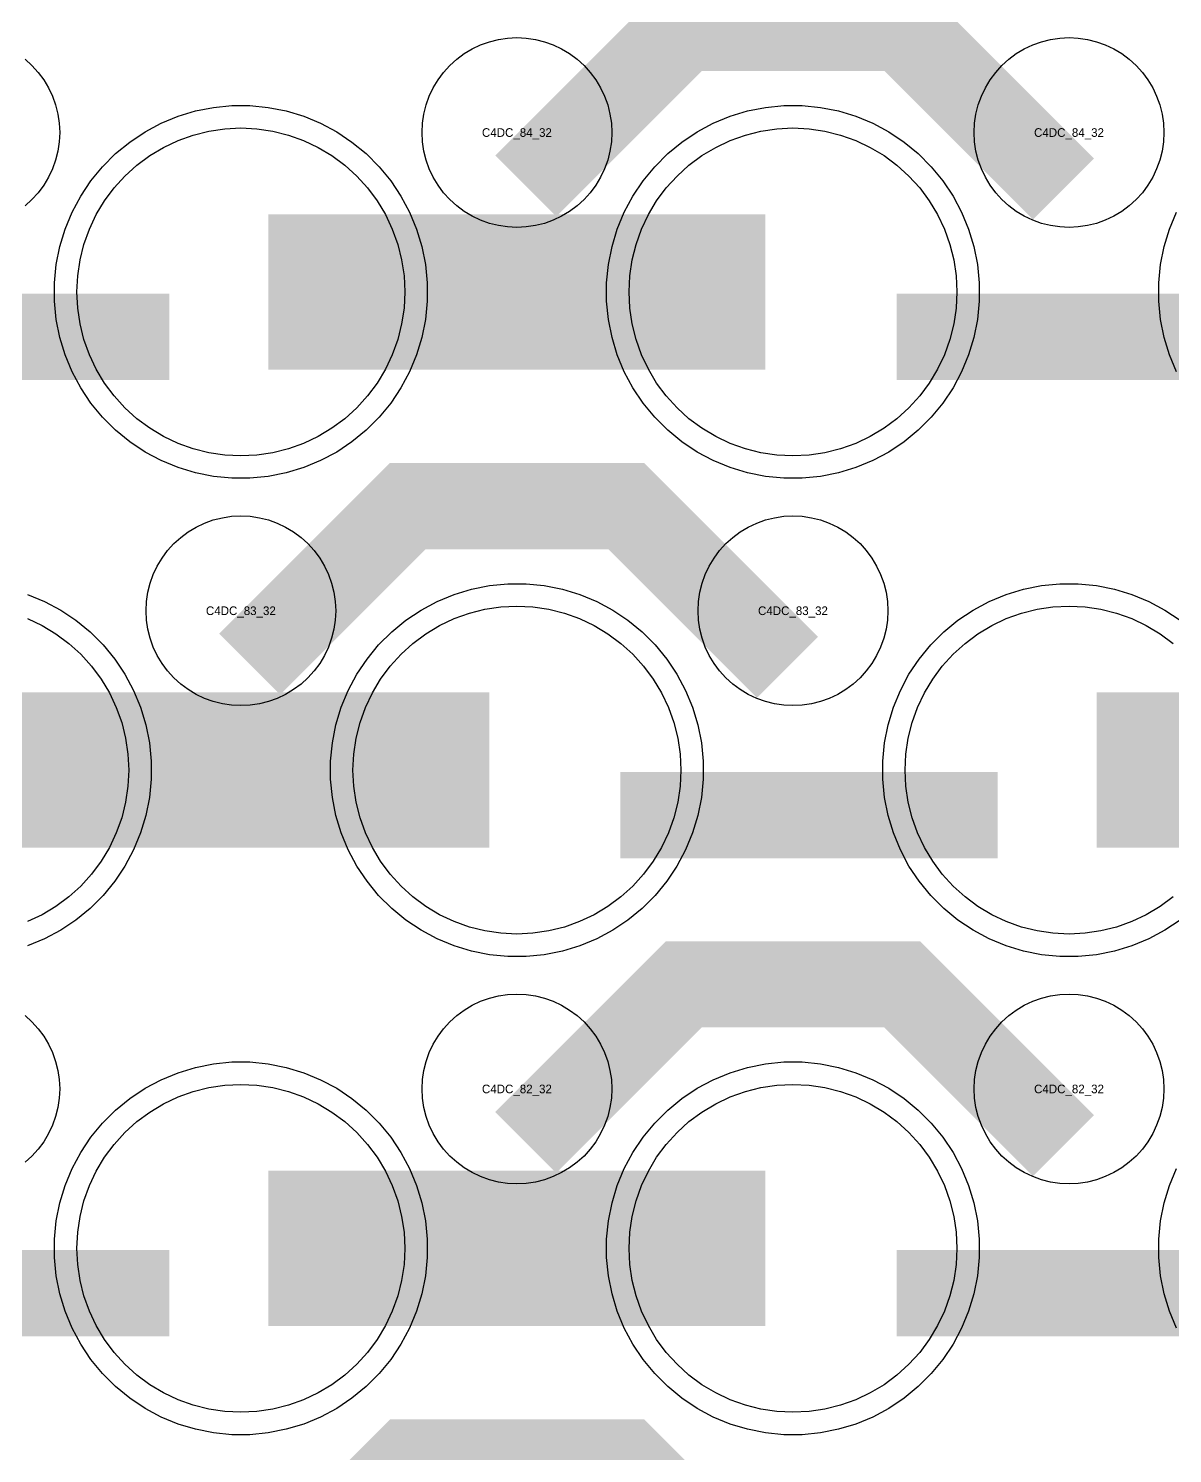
# Model space of a CAD drawing. Extents: x -11880 to 11880, y -14992 to 14992.
# Drawn here: x -1821.5 to -1490, y -3536.8 to -3123.9 of the extents above; entities that cross this region are included whole.
import ezdxf
from ezdxf.enums import TextEntityAlignment as Align

# ---------------------------------------------------------------- set-up
doc = ezdxf.new("R2010")
doc.units = 0
doc.header["$MEASUREMENT"] = 0
for name, color, linetype in [('GDS_775_DT_237', 138, 'CONTINUOUS'), ('RDL1_FS', 34, 'CONTINUOUS'), ('RDL_BS', 160, 'CONTINUOUS')]:
    doc.layers.add(name, color=color, linetype=linetype)

msp = doc.modelspace()

# ---------------------------------------------------------------- linework, layer by layer
at = {"layer": 'RDL1_FS'}
for points in [[(-1760, -3247.694), (-1764.657, -3247.465), (-1769.268, -3246.781), (-1773.791, -3245.649), (-1778.181, -3244.077), (-1782.395, -3242.085), (-1786.395, -3239.687), (-1790.14, -3236.909), (-1793.594, -3233.779), (-1796.724, -3230.325), (-1799.502, -3226.58), (-1801.9, -3222.58), (-1803.892, -3218.366), (-1805.464, -3213.976), (-1806.596, -3209.453), (-1807.28, -3204.842), (-1807.509, -3200.185), (-1807.28, -3195.528), (-1806.596, -3190.917), (-1805.464, -3186.394), (-1803.892, -3182.004), (-1801.9, -3177.79), (-1799.502, -3173.79), (-1796.724, -3170.045), (-1793.594, -3166.591), (-1790.14, -3163.461), (-1786.395, -3160.683), (-1782.395, -3158.285), (-1778.181, -3156.293), (-1773.791, -3154.721), (-1769.268, -3153.589), (-1764.657, -3152.905), (-1760, -3152.676), (-1755.343, -3152.905), (-1750.732, -3153.589), (-1746.209, -3154.721), (-1741.819, -3156.293), (-1737.605, -3158.285), (-1733.605, -3160.683), (-1729.86, -3163.461), (-1726.406, -3166.591), (-1723.276, -3170.045), (-1720.498, -3173.79), (-1718.1, -3177.79), (-1716.108, -3182.004), (-1714.536, -3186.394), (-1713.404, -3190.917), (-1712.72, -3195.528), (-1712.491, -3200.185), (-1712.72, -3204.842), (-1713.404, -3209.453), (-1714.536, -3213.976), (-1716.108, -3218.366), (-1718.1, -3222.58), (-1720.498, -3226.58), (-1723.276, -3230.325), (-1726.406, -3233.779), (-1729.86, -3236.909), (-1733.605, -3239.687), (-1737.605, -3242.085), (-1741.819, -3244.077), (-1746.209, -3245.649), (-1750.732, -3246.781), (-1755.343, -3247.465)], [(-1600, -3247.694), (-1604.657, -3247.465), (-1609.268, -3246.781), (-1613.791, -3245.649), (-1618.181, -3244.077), (-1622.395, -3242.085), (-1626.395, -3239.687), (-1630.14, -3236.909), (-1633.594, -3233.779), (-1636.724, -3230.325), (-1639.502, -3226.58), (-1641.9, -3222.58), (-1643.892, -3218.366), (-1645.464, -3213.976), (-1646.596, -3209.453), (-1647.28, -3204.842), (-1647.509, -3200.185), (-1647.28, -3195.528), (-1646.596, -3190.917), (-1645.464, -3186.394), (-1643.892, -3182.004), (-1641.9, -3177.79), (-1639.502, -3173.79), (-1636.724, -3170.045), (-1633.594, -3166.591), (-1630.14, -3163.461), (-1626.395, -3160.683), (-1622.395, -3158.285), (-1618.181, -3156.293), (-1613.791, -3154.721), (-1609.268, -3153.589), (-1604.657, -3152.905), (-1600, -3152.676), (-1595.343, -3152.905), (-1590.732, -3153.589), (-1586.209, -3154.721), (-1581.819, -3156.293), (-1577.605, -3158.285), (-1573.605, -3160.683), (-1569.86, -3163.461), (-1566.406, -3166.591), (-1563.276, -3170.045), (-1560.498, -3173.79), (-1558.1, -3177.79), (-1556.108, -3182.004), (-1554.536, -3186.394), (-1553.404, -3190.917), (-1552.72, -3195.528), (-1552.491, -3200.185), (-1552.72, -3204.842), (-1553.404, -3209.453), (-1554.536, -3213.976), (-1556.108, -3218.366), (-1558.1, -3222.58), (-1560.498, -3226.58), (-1563.276, -3230.325), (-1566.406, -3233.779), (-1569.86, -3236.909), (-1573.605, -3239.687), (-1577.605, -3242.085), (-1581.819, -3244.077), (-1586.209, -3245.649), (-1590.732, -3246.781), (-1595.343, -3247.465)], [(-1680, -3386.254), (-1684.657, -3386.025), (-1689.268, -3385.341), (-1693.791, -3384.209), (-1698.181, -3382.637), (-1702.395, -3380.645), (-1706.395, -3378.247), (-1710.14, -3375.469), (-1713.594, -3372.339), (-1716.724, -3368.885), (-1719.502, -3365.14), (-1721.9, -3361.14), (-1723.892, -3356.926), (-1725.464, -3352.536), (-1726.596, -3348.013), (-1727.28, -3343.402), (-1727.509, -3338.745), (-1727.28, -3334.088), (-1726.596, -3329.477), (-1725.464, -3324.954), (-1723.892, -3320.564), (-1721.9, -3316.35), (-1719.502, -3312.35), (-1716.724, -3308.605), (-1713.594, -3305.151), (-1710.14, -3302.021), (-1706.395, -3299.243), (-1702.395, -3296.845), (-1698.181, -3294.853), (-1693.791, -3293.281), (-1689.268, -3292.149), (-1684.657, -3291.465), (-1680, -3291.236), (-1675.343, -3291.465), (-1670.732, -3292.149), (-1666.209, -3293.281), (-1661.819, -3294.853), (-1657.605, -3296.845), (-1653.605, -3299.243), (-1649.86, -3302.021), (-1646.406, -3305.151), (-1643.276, -3308.605), (-1640.498, -3312.35), (-1638.1, -3316.35), (-1636.108, -3320.564), (-1634.536, -3324.954), (-1633.404, -3329.477), (-1632.72, -3334.088), (-1632.491, -3338.745), (-1632.72, -3343.402), (-1633.404, -3348.013), (-1634.536, -3352.536), (-1636.108, -3356.926), (-1638.1, -3361.14), (-1640.498, -3365.14), (-1643.276, -3368.885), (-1646.406, -3372.339), (-1649.86, -3375.469), (-1653.605, -3378.247), (-1657.605, -3380.645), (-1661.819, -3382.637), (-1666.209, -3384.209), (-1670.732, -3385.341), (-1675.343, -3386.025)], [(-1760, -3524.819), (-1764.657, -3524.59), (-1769.268, -3523.906), (-1773.791, -3522.774), (-1778.181, -3521.202), (-1782.395, -3519.21), (-1786.395, -3516.812), (-1790.14, -3514.034), (-1793.594, -3510.904), (-1796.724, -3507.45), (-1799.502, -3503.705), (-1801.9, -3499.705), (-1803.892, -3495.491), (-1805.464, -3491.101), (-1806.596, -3486.578), (-1807.28, -3481.967), (-1807.509, -3477.31), (-1807.28, -3472.653), (-1806.596, -3468.042), (-1805.464, -3463.519), (-1803.892, -3459.129), (-1801.9, -3454.915), (-1799.502, -3450.915), (-1796.724, -3447.17), (-1793.594, -3443.716), (-1790.14, -3440.586), (-1786.395, -3437.808), (-1782.395, -3435.41), (-1778.181, -3433.418), (-1773.791, -3431.846), (-1769.268, -3430.714), (-1764.657, -3430.03), (-1760, -3429.801), (-1755.343, -3430.03), (-1750.732, -3430.714), (-1746.209, -3431.846), (-1741.819, -3433.418), (-1737.605, -3435.41), (-1733.605, -3437.808), (-1729.86, -3440.586), (-1726.406, -3443.716), (-1723.276, -3447.17), (-1720.498, -3450.915), (-1718.1, -3454.915), (-1716.108, -3459.129), (-1714.536, -3463.519), (-1713.404, -3468.042), (-1712.72, -3472.653), (-1712.491, -3477.31), (-1712.72, -3481.967), (-1713.404, -3486.578), (-1714.536, -3491.101), (-1716.108, -3495.491), (-1718.1, -3499.705), (-1720.498, -3503.705), (-1723.276, -3507.45), (-1726.406, -3510.904), (-1729.86, -3514.034), (-1733.605, -3516.812), (-1737.605, -3519.21), (-1741.819, -3521.202), (-1746.209, -3522.774), (-1750.732, -3523.906), (-1755.343, -3524.59)], [(-1600, -3524.819), (-1604.657, -3524.59), (-1609.268, -3523.906), (-1613.791, -3522.774), (-1618.181, -3521.202), (-1622.395, -3519.21), (-1626.395, -3516.812), (-1630.14, -3514.034), (-1633.594, -3510.904), (-1636.724, -3507.45), (-1639.502, -3503.705), (-1641.9, -3499.705), (-1643.892, -3495.491), (-1645.464, -3491.101), (-1646.596, -3486.578), (-1647.28, -3481.967), (-1647.509, -3477.31), (-1647.28, -3472.653), (-1646.596, -3468.042), (-1645.464, -3463.519), (-1643.892, -3459.129), (-1641.9, -3454.915), (-1639.502, -3450.915), (-1636.724, -3447.17), (-1633.594, -3443.716), (-1630.14, -3440.586), (-1626.395, -3437.808), (-1622.395, -3435.41), (-1618.181, -3433.418), (-1613.791, -3431.846), (-1609.268, -3430.714), (-1604.657, -3430.03), (-1600, -3429.801), (-1595.343, -3430.03), (-1590.732, -3430.714), (-1586.209, -3431.846), (-1581.819, -3433.418), (-1577.605, -3435.41), (-1573.605, -3437.808), (-1569.86, -3440.586), (-1566.406, -3443.716), (-1563.276, -3447.17), (-1560.498, -3450.915), (-1558.1, -3454.915), (-1556.108, -3459.129), (-1554.536, -3463.519), (-1553.404, -3468.042), (-1552.72, -3472.653), (-1552.491, -3477.31), (-1552.72, -3481.967), (-1553.404, -3486.578), (-1554.536, -3491.101), (-1556.108, -3495.491), (-1558.1, -3499.705), (-1560.498, -3503.705), (-1563.276, -3507.45), (-1566.406, -3510.904), (-1569.86, -3514.034), (-1573.605, -3516.812), (-1577.605, -3519.21), (-1581.819, -3521.202), (-1586.209, -3522.774), (-1590.732, -3523.906), (-1595.343, -3524.59)]]:
    msp.add_lwpolyline(points, close=True, dxfattribs=at)
for points in [[(-1751.998, -3200.185, 45, 45, 0), (-1679.998, -3200.185, 45, 45, 0)], [(-1679.998, -3200.185, 45, 45, 0), (-1607.998, -3200.185, 45, 45, 0)], [(-1831.998, -3338.745, 45, 45, 0), (-1759.998, -3338.745, 45, 45, 0)], [(-1759.998, -3338.745, 45, 45, 0), (-1687.998, -3338.745, 45, 45, 0)], [(-1511.998, -3338.745, 45, 45, 0), (-1439.998, -3338.745, 45, 45, 0)], [(-1751.998, -3477.31, 45, 45, 0), (-1679.998, -3477.31, 45, 45, 0)], [(-1679.998, -3477.31, 45, 45, 0), (-1607.998, -3477.31, 45, 45, 0)]]:
    msp.add_lwpolyline(points, format="xyseb", dxfattribs=at)
for points in [[(-1821.819, -3294.853), (-1817.605, -3296.845), (-1813.605, -3299.243), (-1809.86, -3302.021), (-1806.406, -3305.151), (-1803.276, -3308.605), (-1800.498, -3312.35), (-1798.1, -3316.35), (-1796.108, -3320.564), (-1794.536, -3324.954), (-1793.404, -3329.477), (-1792.72, -3334.088), (-1792.491, -3338.745), (-1792.72, -3343.402), (-1793.404, -3348.013), (-1794.536, -3352.536), (-1796.108, -3356.926), (-1798.1, -3361.14), (-1800.498, -3365.14), (-1803.276, -3368.885), (-1806.406, -3372.339), (-1809.86, -3375.469), (-1813.605, -3378.247), (-1817.605, -3380.645), (-1821.819, -3382.637)], [(-1489.86, -3375.469), (-1493.605, -3378.247), (-1497.605, -3380.645), (-1501.819, -3382.637), (-1506.209, -3384.209), (-1510.732, -3385.341), (-1515.343, -3386.025), (-1520, -3386.254), (-1524.657, -3386.025), (-1529.268, -3385.341), (-1533.791, -3384.209), (-1538.181, -3382.637), (-1542.395, -3380.645), (-1546.395, -3378.247), (-1550.14, -3375.469), (-1553.594, -3372.339), (-1556.724, -3368.885), (-1559.502, -3365.14), (-1561.9, -3361.14), (-1563.892, -3356.926), (-1565.464, -3352.536), (-1566.596, -3348.013), (-1567.28, -3343.402), (-1567.509, -3338.745), (-1567.28, -3334.088), (-1566.596, -3329.477), (-1565.464, -3324.954), (-1563.892, -3320.564), (-1561.9, -3316.35), (-1559.502, -3312.35), (-1556.724, -3308.605), (-1553.594, -3305.151), (-1550.14, -3302.021), (-1546.395, -3299.243), (-1542.395, -3296.845), (-1538.181, -3294.853), (-1533.791, -3293.281), (-1529.268, -3292.149), (-1524.657, -3291.465), (-1520, -3291.236), (-1515.343, -3291.465), (-1510.732, -3292.149), (-1506.209, -3293.281), (-1501.819, -3294.853), (-1497.605, -3296.845), (-1493.605, -3299.243), (-1489.86, -3302.021)]]:
    msp.add_lwpolyline(points, dxfattribs=at)
at = {"layer": 'RDL_BS'}
for points in [[(-1677.438, -3169.499, 25, 25, 0), (-1631.623, -3123.684, 25, 25, 0), (-1598.07, -3123.684, 25, 25, 0)], [(-1521.599, -3170.398, 25, 25, 0), (-1568.313, -3123.684, 25, 25, 0), (-1598.071, -3123.684, 25, 25, 0)], [(-1889.984, -3213.198, 25, 25, 0), (-1780.719, -3213.198, 25, 25, 0)], [(-1569.984, -3213.198, 25, 25, 0), (-1460.719, -3213.198, 25, 25, 0)], [(-1757.438, -3308.059, 25, 25, 0), (-1711.623, -3262.244, 25, 25, 0), (-1678.07, -3262.244, 25, 25, 0)], [(-1601.599, -3308.958, 25, 25, 0), (-1648.313, -3262.244, 25, 25, 0), (-1678.071, -3262.244, 25, 25, 0)], [(-1649.984, -3351.758, 25, 25, 0), (-1540.719, -3351.758, 25, 25, 0)], [(-1677.438, -3446.624, 25, 25, 0), (-1631.623, -3400.809, 25, 25, 0), (-1598.07, -3400.809, 25, 25, 0)], [(-1521.599, -3447.523, 25, 25, 0), (-1568.313, -3400.809, 25, 25, 0), (-1598.071, -3400.809, 25, 25, 0)], [(-1889.984, -3490.323, 25, 25, 0), (-1780.719, -3490.323, 25, 25, 0)], [(-1569.984, -3490.323, 25, 25, 0), (-1460.719, -3490.323, 25, 25, 0)], [(-1757.438, -3585.189, 25, 25, 0), (-1711.623, -3539.374, 25, 25, 0), (-1678.07, -3539.374, 25, 25, 0)], [(-1601.599, -3586.088, 25, 25, 0), (-1648.313, -3539.374, 25, 25, 0), (-1678.071, -3539.374, 25, 25, 0)]]:
    msp.add_lwpolyline(points, format="xyseb", dxfattribs=at)
for points in [[(-1680, -3181.491), (-1682.693, -3181.359), (-1685.365, -3180.963), (-1687.984, -3180.306), (-1690.519, -3179.399), (-1692.956, -3178.247), (-1695.28, -3176.854), (-1697.443, -3175.251), (-1699.442, -3173.439), (-1701.254, -3171.44), (-1702.857, -3169.277), (-1704.25, -3166.953), (-1705.402, -3164.516), (-1706.309, -3161.981), (-1706.966, -3159.362), (-1707.362, -3156.69), (-1707.494, -3153.997), (-1707.362, -3151.304), (-1706.966, -3148.632), (-1706.309, -3146.013), (-1705.402, -3143.478), (-1704.25, -3141.041), (-1702.857, -3138.717), (-1701.254, -3136.554), (-1699.442, -3134.555), (-1697.443, -3132.743), (-1695.28, -3131.14), (-1692.956, -3129.747), (-1690.519, -3128.595), (-1687.984, -3127.688), (-1685.365, -3127.031), (-1682.693, -3126.635), (-1680, -3126.503), (-1677.307, -3126.635), (-1674.635, -3127.031), (-1672.016, -3127.688), (-1669.481, -3128.595), (-1667.044, -3129.747), (-1664.72, -3131.14), (-1662.557, -3132.743), (-1660.558, -3134.555), (-1658.746, -3136.554), (-1657.143, -3138.717), (-1655.75, -3141.041), (-1654.598, -3143.478), (-1653.691, -3146.013), (-1653.034, -3148.632), (-1652.638, -3151.304), (-1652.506, -3153.997), (-1652.638, -3156.69), (-1653.034, -3159.362), (-1653.691, -3161.981), (-1654.598, -3164.516), (-1655.75, -3166.953), (-1657.143, -3169.277), (-1658.746, -3171.44), (-1660.558, -3173.439), (-1662.557, -3175.251), (-1664.72, -3176.854), (-1667.044, -3178.247), (-1669.481, -3179.399), (-1672.016, -3180.306), (-1674.635, -3180.963), (-1677.307, -3181.359)], [(-1520, -3181.491), (-1522.693, -3181.359), (-1525.365, -3180.963), (-1527.984, -3180.306), (-1530.519, -3179.399), (-1532.956, -3178.247), (-1535.28, -3176.854), (-1537.443, -3175.251), (-1539.442, -3173.439), (-1541.254, -3171.44), (-1542.857, -3169.277), (-1544.25, -3166.953), (-1545.402, -3164.516), (-1546.309, -3161.981), (-1546.966, -3159.362), (-1547.362, -3156.69), (-1547.494, -3153.997), (-1547.362, -3151.304), (-1546.966, -3148.632), (-1546.309, -3146.013), (-1545.402, -3143.478), (-1544.25, -3141.041), (-1542.857, -3138.717), (-1541.254, -3136.554), (-1539.442, -3134.555), (-1537.443, -3132.743), (-1535.28, -3131.14), (-1532.956, -3129.747), (-1530.519, -3128.595), (-1527.984, -3127.688), (-1525.365, -3127.031), (-1522.693, -3126.635), (-1520, -3126.503), (-1517.307, -3126.635), (-1514.635, -3127.031), (-1512.016, -3127.688), (-1509.481, -3128.595), (-1507.044, -3129.747), (-1504.72, -3131.14), (-1502.557, -3132.743), (-1500.558, -3134.555), (-1498.746, -3136.554), (-1497.143, -3138.717), (-1495.75, -3141.041), (-1494.598, -3143.478), (-1493.691, -3146.013), (-1493.034, -3148.632), (-1492.638, -3151.304), (-1492.506, -3153.997), (-1492.638, -3156.69), (-1493.034, -3159.362), (-1493.691, -3161.981), (-1494.598, -3164.516), (-1495.75, -3166.953), (-1497.143, -3169.277), (-1498.746, -3171.44), (-1500.558, -3173.439), (-1502.557, -3175.251), (-1504.72, -3176.854), (-1507.044, -3178.247), (-1509.481, -3179.399), (-1512.016, -3180.306), (-1514.635, -3180.963), (-1517.307, -3181.359)], [(-1762.644, -3254.185), (-1767.938, -3253.668), (-1773.165, -3252.622), (-1778.205, -3251.091), (-1783.115, -3249.06), (-1787.777, -3246.568), (-1792.191, -3243.621), (-1796.292, -3240.259), (-1800.074, -3236.477), (-1803.436, -3232.376), (-1806.383, -3227.962), (-1808.875, -3223.3), (-1810.906, -3218.39), (-1812.437, -3213.35), (-1813.483, -3208.123), (-1814, -3202.829), (-1814, -3197.541), (-1813.483, -3192.247), (-1812.437, -3187.02), (-1810.906, -3181.98), (-1808.875, -3177.07), (-1806.383, -3172.408), (-1803.436, -3167.994), (-1800.074, -3163.893), (-1796.292, -3160.111), (-1792.191, -3156.749), (-1787.777, -3153.802), (-1783.115, -3151.31), (-1778.205, -3149.279), (-1773.165, -3147.748), (-1767.938, -3146.702), (-1762.644, -3146.185), (-1757.356, -3146.185), (-1752.062, -3146.702), (-1746.835, -3147.748), (-1741.795, -3149.279), (-1736.885, -3151.31), (-1732.223, -3153.802), (-1727.809, -3156.749), (-1723.708, -3160.111), (-1719.926, -3163.893), (-1716.564, -3167.994), (-1713.617, -3172.408), (-1711.125, -3177.07), (-1709.094, -3181.98), (-1707.563, -3187.02), (-1706.517, -3192.247), (-1706, -3197.541), (-1706, -3202.829), (-1706.517, -3208.123), (-1707.563, -3213.35), (-1709.094, -3218.39), (-1711.125, -3223.3), (-1713.617, -3227.962), (-1716.564, -3232.376), (-1719.926, -3236.477), (-1723.708, -3240.259), (-1727.809, -3243.621), (-1732.223, -3246.568), (-1736.885, -3249.06), (-1741.795, -3251.091), (-1746.835, -3252.622), (-1752.062, -3253.668), (-1757.356, -3254.185)], [(-1602.644, -3254.185), (-1607.938, -3253.668), (-1613.165, -3252.622), (-1618.205, -3251.091), (-1623.115, -3249.06), (-1627.777, -3246.568), (-1632.191, -3243.621), (-1636.292, -3240.259), (-1640.074, -3236.477), (-1643.436, -3232.376), (-1646.383, -3227.962), (-1648.875, -3223.3), (-1650.906, -3218.39), (-1652.437, -3213.35), (-1653.483, -3208.123), (-1654, -3202.829), (-1654, -3197.541), (-1653.483, -3192.247), (-1652.437, -3187.02), (-1650.906, -3181.98), (-1648.875, -3177.07), (-1646.383, -3172.408), (-1643.436, -3167.994), (-1640.074, -3163.893), (-1636.292, -3160.111), (-1632.191, -3156.749), (-1627.777, -3153.802), (-1623.115, -3151.31), (-1618.205, -3149.279), (-1613.165, -3147.748), (-1607.938, -3146.702), (-1602.644, -3146.185), (-1597.356, -3146.185), (-1592.062, -3146.702), (-1586.835, -3147.748), (-1581.795, -3149.279), (-1576.885, -3151.31), (-1572.223, -3153.802), (-1567.809, -3156.749), (-1563.708, -3160.111), (-1559.926, -3163.893), (-1556.564, -3167.994), (-1553.617, -3172.408), (-1551.125, -3177.07), (-1549.094, -3181.98), (-1547.563, -3187.02), (-1546.517, -3192.247), (-1546, -3197.541), (-1546, -3202.829), (-1546.517, -3208.123), (-1547.563, -3213.35), (-1549.094, -3218.39), (-1551.125, -3223.3), (-1553.617, -3227.962), (-1556.564, -3232.376), (-1559.926, -3236.477), (-1563.708, -3240.259), (-1567.809, -3243.621), (-1572.223, -3246.568), (-1576.885, -3249.06), (-1581.795, -3251.091), (-1586.835, -3252.622), (-1592.062, -3253.668), (-1597.356, -3254.185)], [(-1760, -3320.051), (-1762.693, -3319.919), (-1765.365, -3319.523), (-1767.984, -3318.866), (-1770.519, -3317.959), (-1772.956, -3316.807), (-1775.28, -3315.414), (-1777.443, -3313.811), (-1779.442, -3311.999), (-1781.254, -3310), (-1782.857, -3307.837), (-1784.25, -3305.513), (-1785.402, -3303.076), (-1786.309, -3300.541), (-1786.966, -3297.922), (-1787.362, -3295.25), (-1787.494, -3292.557), (-1787.362, -3289.864), (-1786.966, -3287.192), (-1786.309, -3284.573), (-1785.402, -3282.038), (-1784.25, -3279.601), (-1782.857, -3277.277), (-1781.254, -3275.114), (-1779.442, -3273.115), (-1777.443, -3271.303), (-1775.28, -3269.7), (-1772.956, -3268.307), (-1770.519, -3267.155), (-1767.984, -3266.248), (-1765.365, -3265.591), (-1762.693, -3265.195), (-1760, -3265.063), (-1757.307, -3265.195), (-1754.635, -3265.591), (-1752.016, -3266.248), (-1749.481, -3267.155), (-1747.044, -3268.307), (-1744.72, -3269.7), (-1742.557, -3271.303), (-1740.558, -3273.115), (-1738.746, -3275.114), (-1737.143, -3277.277), (-1735.75, -3279.601), (-1734.598, -3282.038), (-1733.691, -3284.573), (-1733.034, -3287.192), (-1732.638, -3289.864), (-1732.506, -3292.557), (-1732.638, -3295.25), (-1733.034, -3297.922), (-1733.691, -3300.541), (-1734.598, -3303.076), (-1735.75, -3305.513), (-1737.143, -3307.837), (-1738.746, -3310), (-1740.558, -3311.999), (-1742.557, -3313.811), (-1744.72, -3315.414), (-1747.044, -3316.807), (-1749.481, -3317.959), (-1752.016, -3318.866), (-1754.635, -3319.523), (-1757.307, -3319.919)], [(-1600, -3320.051), (-1602.693, -3319.919), (-1605.365, -3319.523), (-1607.984, -3318.866), (-1610.519, -3317.959), (-1612.956, -3316.807), (-1615.28, -3315.414), (-1617.443, -3313.811), (-1619.442, -3311.999), (-1621.254, -3310), (-1622.857, -3307.837), (-1624.25, -3305.513), (-1625.402, -3303.076), (-1626.309, -3300.541), (-1626.966, -3297.922), (-1627.362, -3295.25), (-1627.494, -3292.557), (-1627.362, -3289.864), (-1626.966, -3287.192), (-1626.309, -3284.573), (-1625.402, -3282.038), (-1624.25, -3279.601), (-1622.857, -3277.277), (-1621.254, -3275.114), (-1619.442, -3273.115), (-1617.443, -3271.303), (-1615.28, -3269.7), (-1612.956, -3268.307), (-1610.519, -3267.155), (-1607.984, -3266.248), (-1605.365, -3265.591), (-1602.693, -3265.195), (-1600, -3265.063), (-1597.307, -3265.195), (-1594.635, -3265.591), (-1592.016, -3266.248), (-1589.481, -3267.155), (-1587.044, -3268.307), (-1584.72, -3269.7), (-1582.557, -3271.303), (-1580.558, -3273.115), (-1578.746, -3275.114), (-1577.143, -3277.277), (-1575.75, -3279.601), (-1574.598, -3282.038), (-1573.691, -3284.573), (-1573.034, -3287.192), (-1572.638, -3289.864), (-1572.506, -3292.557), (-1572.638, -3295.25), (-1573.034, -3297.922), (-1573.691, -3300.541), (-1574.598, -3303.076), (-1575.75, -3305.513), (-1577.143, -3307.837), (-1578.746, -3310), (-1580.558, -3311.999), (-1582.557, -3313.811), (-1584.72, -3315.414), (-1587.044, -3316.807), (-1589.481, -3317.959), (-1592.016, -3318.866), (-1594.635, -3319.523), (-1597.307, -3319.919)], [(-1682.644, -3392.745), (-1687.938, -3392.228), (-1693.165, -3391.182), (-1698.205, -3389.651), (-1703.115, -3387.62), (-1707.777, -3385.128), (-1712.191, -3382.181), (-1716.292, -3378.819), (-1720.074, -3375.037), (-1723.436, -3370.936), (-1726.383, -3366.522), (-1728.875, -3361.86), (-1730.906, -3356.95), (-1732.437, -3351.91), (-1733.483, -3346.683), (-1734, -3341.389), (-1734, -3336.101), (-1733.483, -3330.807), (-1732.437, -3325.58), (-1730.906, -3320.54), (-1728.875, -3315.63), (-1726.383, -3310.968), (-1723.436, -3306.554), (-1720.074, -3302.453), (-1716.292, -3298.671), (-1712.191, -3295.309), (-1707.777, -3292.362), (-1703.115, -3289.87), (-1698.205, -3287.839), (-1693.165, -3286.308), (-1687.938, -3285.262), (-1682.644, -3284.745), (-1677.356, -3284.745), (-1672.062, -3285.262), (-1666.835, -3286.308), (-1661.795, -3287.839), (-1656.885, -3289.87), (-1652.223, -3292.362), (-1647.809, -3295.309), (-1643.708, -3298.671), (-1639.926, -3302.453), (-1636.564, -3306.554), (-1633.617, -3310.968), (-1631.125, -3315.63), (-1629.094, -3320.54), (-1627.563, -3325.58), (-1626.517, -3330.807), (-1626, -3336.101), (-1626, -3341.389), (-1626.517, -3346.683), (-1627.563, -3351.91), (-1629.094, -3356.95), (-1631.125, -3361.86), (-1633.617, -3366.522), (-1636.564, -3370.936), (-1639.926, -3375.037), (-1643.708, -3378.819), (-1647.809, -3382.181), (-1652.223, -3385.128), (-1656.885, -3387.62), (-1661.795, -3389.651), (-1666.835, -3391.182), (-1672.062, -3392.228), (-1677.356, -3392.745)], [(-1680, -3458.616), (-1682.693, -3458.484), (-1685.365, -3458.088), (-1687.984, -3457.431), (-1690.519, -3456.524), (-1692.956, -3455.372), (-1695.28, -3453.979), (-1697.443, -3452.376), (-1699.442, -3450.564), (-1701.254, -3448.565), (-1702.857, -3446.402), (-1704.25, -3444.078), (-1705.402, -3441.641), (-1706.309, -3439.106), (-1706.966, -3436.487), (-1707.362, -3433.815), (-1707.494, -3431.122), (-1707.362, -3428.429), (-1706.966, -3425.757), (-1706.309, -3423.138), (-1705.402, -3420.603), (-1704.25, -3418.166), (-1702.857, -3415.842), (-1701.254, -3413.679), (-1699.442, -3411.68), (-1697.443, -3409.868), (-1695.28, -3408.265), (-1692.956, -3406.872), (-1690.519, -3405.72), (-1687.984, -3404.813), (-1685.365, -3404.156), (-1682.693, -3403.76), (-1680, -3403.628), (-1677.307, -3403.76), (-1674.635, -3404.156), (-1672.016, -3404.813), (-1669.481, -3405.72), (-1667.044, -3406.872), (-1664.72, -3408.265), (-1662.557, -3409.868), (-1660.558, -3411.68), (-1658.746, -3413.679), (-1657.143, -3415.842), (-1655.75, -3418.166), (-1654.598, -3420.603), (-1653.691, -3423.138), (-1653.034, -3425.757), (-1652.638, -3428.429), (-1652.506, -3431.122), (-1652.638, -3433.815), (-1653.034, -3436.487), (-1653.691, -3439.106), (-1654.598, -3441.641), (-1655.75, -3444.078), (-1657.143, -3446.402), (-1658.746, -3448.565), (-1660.558, -3450.564), (-1662.557, -3452.376), (-1664.72, -3453.979), (-1667.044, -3455.372), (-1669.481, -3456.524), (-1672.016, -3457.431), (-1674.635, -3458.088), (-1677.307, -3458.484)], [(-1520, -3458.616), (-1522.693, -3458.484), (-1525.365, -3458.088), (-1527.984, -3457.431), (-1530.519, -3456.524), (-1532.956, -3455.372), (-1535.28, -3453.979), (-1537.443, -3452.376), (-1539.442, -3450.564), (-1541.254, -3448.565), (-1542.857, -3446.402), (-1544.25, -3444.078), (-1545.402, -3441.641), (-1546.309, -3439.106), (-1546.966, -3436.487), (-1547.362, -3433.815), (-1547.494, -3431.122), (-1547.362, -3428.429), (-1546.966, -3425.757), (-1546.309, -3423.138), (-1545.402, -3420.603), (-1544.25, -3418.166), (-1542.857, -3415.842), (-1541.254, -3413.679), (-1539.442, -3411.68), (-1537.443, -3409.868), (-1535.28, -3408.265), (-1532.956, -3406.872), (-1530.519, -3405.72), (-1527.984, -3404.813), (-1525.365, -3404.156), (-1522.693, -3403.76), (-1520, -3403.628), (-1517.307, -3403.76), (-1514.635, -3404.156), (-1512.016, -3404.813), (-1509.481, -3405.72), (-1507.044, -3406.872), (-1504.72, -3408.265), (-1502.557, -3409.868), (-1500.558, -3411.68), (-1498.746, -3413.679), (-1497.143, -3415.842), (-1495.75, -3418.166), (-1494.598, -3420.603), (-1493.691, -3423.138), (-1493.034, -3425.757), (-1492.638, -3428.429), (-1492.506, -3431.122), (-1492.638, -3433.815), (-1493.034, -3436.487), (-1493.691, -3439.106), (-1494.598, -3441.641), (-1495.75, -3444.078), (-1497.143, -3446.402), (-1498.746, -3448.565), (-1500.558, -3450.564), (-1502.557, -3452.376), (-1504.72, -3453.979), (-1507.044, -3455.372), (-1509.481, -3456.524), (-1512.016, -3457.431), (-1514.635, -3458.088), (-1517.307, -3458.484)], [(-1762.644, -3531.31), (-1767.938, -3530.793), (-1773.165, -3529.747), (-1778.205, -3528.216), (-1783.115, -3526.185), (-1787.777, -3523.693), (-1792.191, -3520.746), (-1796.292, -3517.384), (-1800.074, -3513.602), (-1803.436, -3509.501), (-1806.383, -3505.087), (-1808.875, -3500.425), (-1810.906, -3495.515), (-1812.437, -3490.475), (-1813.483, -3485.248), (-1814, -3479.954), (-1814, -3474.666), (-1813.483, -3469.372), (-1812.437, -3464.145), (-1810.906, -3459.105), (-1808.875, -3454.195), (-1806.383, -3449.533), (-1803.436, -3445.119), (-1800.074, -3441.018), (-1796.292, -3437.236), (-1792.191, -3433.874), (-1787.777, -3430.927), (-1783.115, -3428.435), (-1778.205, -3426.404), (-1773.165, -3424.873), (-1767.938, -3423.827), (-1762.644, -3423.31), (-1757.356, -3423.31), (-1752.062, -3423.827), (-1746.835, -3424.873), (-1741.795, -3426.404), (-1736.885, -3428.435), (-1732.223, -3430.927), (-1727.809, -3433.874), (-1723.708, -3437.236), (-1719.926, -3441.018), (-1716.564, -3445.119), (-1713.617, -3449.533), (-1711.125, -3454.195), (-1709.094, -3459.105), (-1707.563, -3464.145), (-1706.517, -3469.372), (-1706, -3474.666), (-1706, -3479.954), (-1706.517, -3485.248), (-1707.563, -3490.475), (-1709.094, -3495.515), (-1711.125, -3500.425), (-1713.617, -3505.087), (-1716.564, -3509.501), (-1719.926, -3513.602), (-1723.708, -3517.384), (-1727.809, -3520.746), (-1732.223, -3523.693), (-1736.885, -3526.185), (-1741.795, -3528.216), (-1746.835, -3529.747), (-1752.062, -3530.793), (-1757.356, -3531.31)], [(-1602.644, -3531.31), (-1607.938, -3530.793), (-1613.165, -3529.747), (-1618.205, -3528.216), (-1623.115, -3526.185), (-1627.777, -3523.693), (-1632.191, -3520.746), (-1636.292, -3517.384), (-1640.074, -3513.602), (-1643.436, -3509.501), (-1646.383, -3505.087), (-1648.875, -3500.425), (-1650.906, -3495.515), (-1652.437, -3490.475), (-1653.483, -3485.248), (-1654, -3479.954), (-1654, -3474.666), (-1653.483, -3469.372), (-1652.437, -3464.145), (-1650.906, -3459.105), (-1648.875, -3454.195), (-1646.383, -3449.533), (-1643.436, -3445.119), (-1640.074, -3441.018), (-1636.292, -3437.236), (-1632.191, -3433.874), (-1627.777, -3430.927), (-1623.115, -3428.435), (-1618.205, -3426.404), (-1613.165, -3424.873), (-1607.938, -3423.827), (-1602.644, -3423.31), (-1597.356, -3423.31), (-1592.062, -3423.827), (-1586.835, -3424.873), (-1581.795, -3426.404), (-1576.885, -3428.435), (-1572.223, -3430.927), (-1567.809, -3433.874), (-1563.708, -3437.236), (-1559.926, -3441.018), (-1556.564, -3445.119), (-1553.617, -3449.533), (-1551.125, -3454.195), (-1549.094, -3459.105), (-1547.563, -3464.145), (-1546.517, -3469.372), (-1546, -3474.666), (-1546, -3479.954), (-1546.517, -3485.248), (-1547.563, -3490.475), (-1549.094, -3495.515), (-1551.125, -3500.425), (-1553.617, -3505.087), (-1556.564, -3509.501), (-1559.926, -3513.602), (-1563.708, -3517.384), (-1567.809, -3520.746), (-1572.223, -3523.693), (-1576.885, -3526.185), (-1581.795, -3528.216), (-1586.835, -3529.747), (-1592.062, -3530.793), (-1597.356, -3531.31)]]:
    msp.add_lwpolyline(points, close=True, dxfattribs=at)
for points in [[(-1822.557, -3132.743), (-1820.558, -3134.555), (-1818.746, -3136.554), (-1817.143, -3138.717), (-1815.75, -3141.041), (-1814.598, -3143.478), (-1813.691, -3146.013), (-1813.034, -3148.632), (-1812.638, -3151.304), (-1812.506, -3153.997), (-1812.638, -3156.69), (-1813.034, -3159.362), (-1813.691, -3161.981), (-1814.598, -3164.516), (-1815.75, -3166.953), (-1817.143, -3169.277), (-1818.746, -3171.44), (-1820.558, -3173.439), (-1822.557, -3175.251)], [(-1488.875, -3223.3), (-1490.906, -3218.39), (-1492.437, -3213.35), (-1493.483, -3208.123), (-1494, -3202.829), (-1494, -3197.541), (-1493.483, -3192.247), (-1492.437, -3187.02), (-1490.906, -3181.98), (-1488.875, -3177.07)], [(-1487.809, -3382.181), (-1492.223, -3385.128), (-1496.885, -3387.62), (-1501.795, -3389.651), (-1506.835, -3391.182), (-1512.062, -3392.228), (-1517.356, -3392.745), (-1522.644, -3392.745), (-1527.938, -3392.228), (-1533.165, -3391.182), (-1538.205, -3389.651), (-1543.115, -3387.62), (-1547.777, -3385.128), (-1552.191, -3382.181), (-1556.292, -3378.819), (-1560.074, -3375.037), (-1563.436, -3370.936), (-1566.383, -3366.522), (-1568.875, -3361.86), (-1570.906, -3356.95), (-1572.437, -3351.91), (-1573.483, -3346.683), (-1574, -3341.389), (-1574, -3336.101), (-1573.483, -3330.807), (-1572.437, -3325.58), (-1570.906, -3320.54), (-1568.875, -3315.63), (-1566.383, -3310.968), (-1563.436, -3306.554), (-1560.074, -3302.453), (-1556.292, -3298.671), (-1552.191, -3295.309), (-1547.777, -3292.362), (-1543.115, -3289.87), (-1538.205, -3287.839), (-1533.165, -3286.308), (-1527.938, -3285.262), (-1522.644, -3284.745), (-1517.356, -3284.745), (-1512.062, -3285.262), (-1506.835, -3286.308), (-1501.795, -3287.839), (-1496.885, -3289.87), (-1492.223, -3292.362), (-1487.809, -3295.309)], [(-1821.795, -3287.839), (-1816.885, -3289.87), (-1812.223, -3292.362), (-1807.809, -3295.309), (-1803.708, -3298.671), (-1799.926, -3302.453), (-1796.564, -3306.554), (-1793.617, -3310.968), (-1791.125, -3315.63), (-1789.094, -3320.54), (-1787.563, -3325.58), (-1786.517, -3330.807), (-1786, -3336.101), (-1786, -3341.389), (-1786.517, -3346.683), (-1787.563, -3351.91), (-1789.094, -3356.95), (-1791.125, -3361.86), (-1793.617, -3366.522), (-1796.564, -3370.936), (-1799.926, -3375.037), (-1803.708, -3378.819), (-1807.809, -3382.181), (-1812.223, -3385.128), (-1816.885, -3387.62), (-1821.795, -3389.651)], [(-1822.557, -3409.868), (-1820.558, -3411.68), (-1818.746, -3413.679), (-1817.143, -3415.842), (-1815.75, -3418.166), (-1814.598, -3420.603), (-1813.691, -3423.138), (-1813.034, -3425.757), (-1812.638, -3428.429), (-1812.506, -3431.122), (-1812.638, -3433.815), (-1813.034, -3436.487), (-1813.691, -3439.106), (-1814.598, -3441.641), (-1815.75, -3444.078), (-1817.143, -3446.402), (-1818.746, -3448.565), (-1820.558, -3450.564), (-1822.557, -3452.376)], [(-1488.875, -3500.425), (-1490.906, -3495.515), (-1492.437, -3490.475), (-1493.483, -3485.248), (-1494, -3479.954), (-1494, -3474.666), (-1493.483, -3469.372), (-1492.437, -3464.145), (-1490.906, -3459.105), (-1488.875, -3454.195)]]:
    msp.add_lwpolyline(points, dxfattribs=at)

# ---------------------------------------------------------------- texts
at = {"layer": 'GDS_775_DT_237'}
for s, p in [('C4DC_84_32', (-1680, -3153.997)), ('C4DC_84_32', (-1680, -3153.997)), ('C4DC_84_32', (-1520, -3153.997)), ('C4DC_84_32', (-1520, -3153.997)), ('C4DC_83_32', (-1760, -3292.557)), ('C4DC_83_32', (-1760, -3292.557)), ('C4DC_83_32', (-1600, -3292.557)), ('C4DC_83_32', (-1600, -3292.557)), ('C4DC_82_32', (-1680, -3431.122)), ('C4DC_82_32', (-1680, -3431.122)), ('C4DC_82_32', (-1520, -3431.122)), ('C4DC_82_32', (-1520, -3431.122))]:
    msp.add_text(s, height=2.5, dxfattribs=at).set_placement(p, align=Align.MIDDLE_CENTER)

doc.saveas('drawing.dxf')
